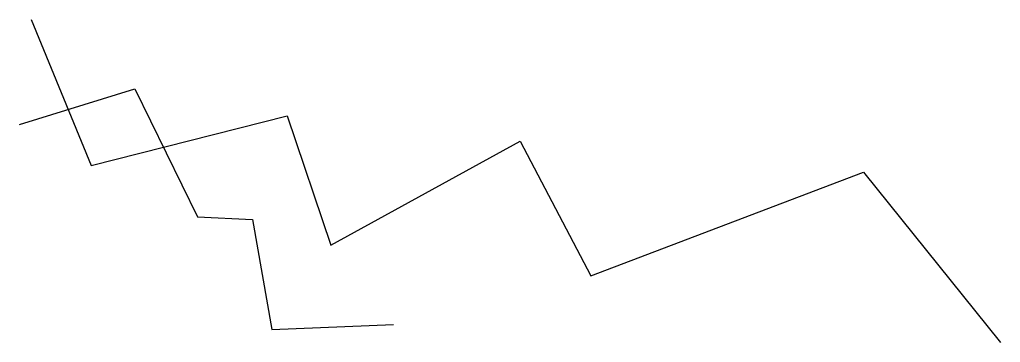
# Model space of a CAD drawing. Header units: millimetres. Extents: x 1781 to 4138, y 899 to 1674.
import ezdxf

# ---------------------------------------------------------------- set-up
doc = ezdxf.new("R2010")
doc.units = ezdxf.units.MM

msp = doc.modelspace()

# ---------------------------------------------------------------- linework, layer by layer
for points in [[(1809, 1674.4), (1953.6, 1323.8), (2424.4, 1443.8), (2529, 1133.2), (2984.4, 1382.3), (3153.7, 1059.4), (3809.1, 1308.5), (4138.4, 899.5)], [(1781.3, 1422.2), (1781.3, 1422.2), (2058.2, 1508.3), (2209, 1200.8), (2341.3, 1194.7), (2387.5, 930.2), (2679.8, 942.5)]]:
    msp.add_lwpolyline(points)

doc.saveas('drawing.dxf')
